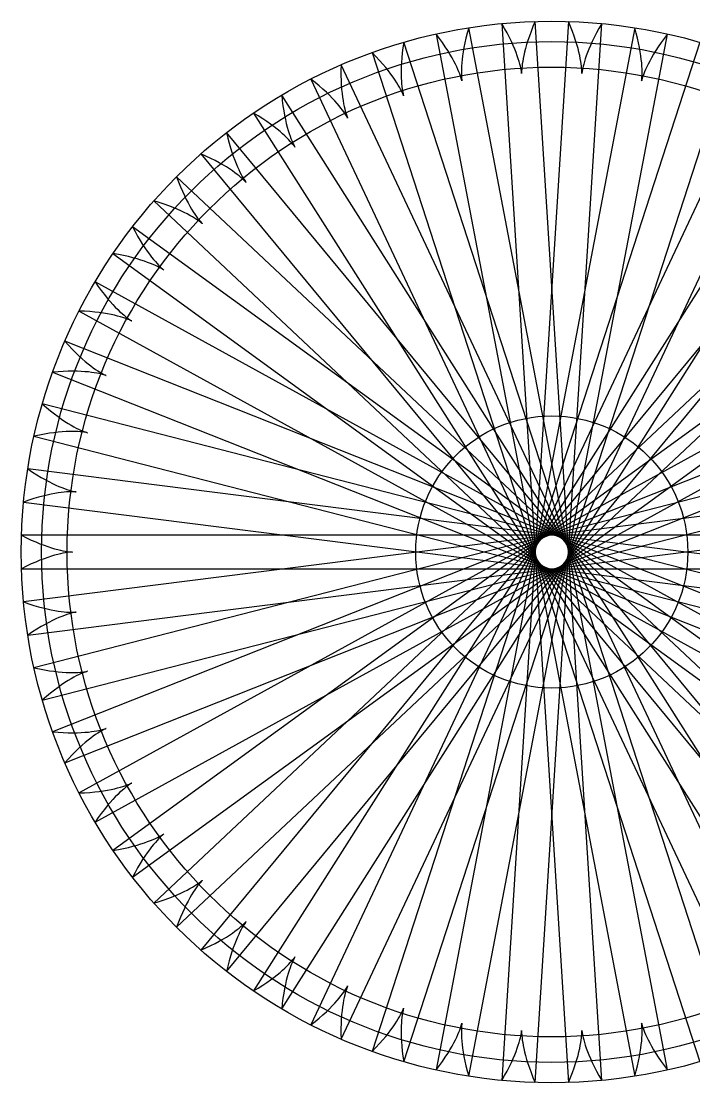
# Model space of a CAD drawing. Header units: metres. Extents: x -39 to 39, y -39 to 39.
# Drawn here: x -39 to 10.4, y -39 to 39 of the extents above; entities that cross this region are included whole.
import ezdxf

# ---------------------------------------------------------------- set-up
doc = ezdxf.new("R2010")
doc.units = ezdxf.units.M

msp = doc.modelspace()

# ---------------------------------------------------------------- linework, layer by layer
for p, q in [((6.101, 38.52), (-8.507, -38.061)), ((-6.101, 38.52), (-6.211, 38.129)), ((8.507, -38.061), (-6.101, 38.52)), ((1.225, 38.981), (-3.67, -38.827)), ((-3.466, 38.475), (-3.67, 38.827)), ((-3.67, 38.827), (1.225, -38.981)), ((-3.282, 38.138), (-3.466, 38.475)), ((-1.523, 38.249), (-1.647, 37.909)), ((-1.383, 38.607), (-1.523, 38.249)), ((-1.225, 38.981), (-1.383, 38.607)), ((3.67, -38.827), (-1.225, 38.981)), ((-1.225, -38.981), (3.67, 38.827)), ((1.383, 38.607), (1.225, 38.981)), ((1.523, 38.249), (1.383, 38.607)), ((1.647, 37.909), (1.523, 38.249)), ((3.466, 38.475), (3.282, 38.138)), ((3.67, 38.827), (3.466, 38.475)), ((6.211, 38.129), (6.101, 38.52)), ((10.881, 37.451), (-13.21, -36.694)), ((-10.881, 37.451), (-10.941, 37.05)), ((13.21, -36.694), (-10.881, 37.451)), ((-8.261, 37.738), (-8.507, 38.061)), ((-8.507, 38.061), (6.101, -38.52)), ((-8.037, 37.426), (-8.261, 37.738)), ((-6.305, 37.756), (-6.386, 37.403)), ((-6.211, 38.129), (-6.305, 37.756)), ((-6.101, -38.52), (8.507, 38.061)), ((-3.117, 37.816), (-3.282, 38.138)), ((-2.969, 37.51), (-3.117, 37.816)), ((-2.838, 37.22), (-2.969, 37.51)), ((-1.756, 37.586), (-1.85, 37.282)), ((-1.647, 37.909), (-1.756, 37.586)), ((1.756, 37.586), (1.647, 37.909)), ((1.85, 37.282), (1.756, 37.586)), ((2.969, 37.51), (2.838, 37.22)), ((3.117, 37.816), (2.969, 37.51)), ((3.282, 38.138), (3.117, 37.816)), ((6.305, 37.756), (6.211, 38.129)), ((6.386, 37.403), (6.305, 37.756)), ((8.261, 37.738), (8.037, 37.426)), ((8.507, 38.061), (8.261, 37.738)), ((-12.926, 36.405), (-13.21, 36.694)), ((-13.21, 36.694), (10.881, -37.451)), ((-10.988, 36.668), (-11.023, 36.308)), ((-10.941, 37.05), (-10.988, 36.668)), ((-10.881, -37.451), (13.21, 36.694)), ((-7.832, 37.127), (-8.037, 37.426)), ((-7.647, 36.842), (-7.832, 37.127)), ((-7.48, 36.571), (-7.647, 36.842)), ((-6.508, 36.756), (-6.552, 36.463)), ((-6.453, 37.07), (-6.508, 36.756)), ((-6.386, 37.403), (-6.453, 37.07)), ((-2.722, 36.947), (-2.838, 37.22)), ((-2.622, 36.692), (-2.722, 36.947)), ((-2.535, 36.454), (-2.622, 36.692)), ((-1.998, 36.731), (-2.054, 36.485)), ((-1.93, 36.997), (-1.998, 36.731)), ((-1.85, 37.282), (-1.93, 36.997)), ((1.93, 36.997), (1.85, 37.282)), ((1.998, 36.731), (1.93, 36.997)), ((2.054, 36.485), (1.998, 36.731)), ((2.622, 36.692), (2.535, 36.454)), ((2.722, 36.947), (2.622, 36.692)), ((2.838, 37.22), (2.722, 36.947)), ((6.453, 37.07), (6.386, 37.403)), ((6.508, 36.756), (6.453, 37.07)), ((6.552, 36.463), (6.508, 36.756)), ((7.647, 36.842), (7.48, 36.571)), ((7.832, 37.127), (7.647, 36.842)), ((8.037, 37.426), (7.832, 37.127)), ((-12.664, 36.124), (-12.926, 36.405)), ((-12.423, 35.853), (-12.664, 36.124)), ((-11.048, 35.969), (-11.063, 35.651)), ((-11.023, 36.308), (-11.048, 35.969)), ((-7.332, 36.314), (-7.48, 36.571)), ((-7.2, 36.074), (-7.332, 36.314)), ((-7.084, 35.849), (-7.2, 36.074)), ((-6.61, 35.94), (-6.627, 35.71)), ((-6.585, 36.191), (-6.61, 35.94)), ((-6.552, 36.463), (-6.585, 36.191)), ((-2.462, 36.236), (-2.535, 36.454)), ((-2.4, 36.037), (-2.462, 36.236)), ((-2.349, 35.857), (-2.4, 36.037)), ((-2.136, 36.053), (-2.163, 35.869)), ((-2.099, 36.259), (-2.136, 36.053)), ((-2.054, 36.485), (-2.099, 36.259)), ((2.099, 36.259), (2.054, 36.485)), ((2.136, 36.053), (2.099, 36.259)), ((2.163, 35.869), (2.136, 36.053)), ((2.4, 36.037), (2.349, 35.857)), ((2.462, 36.236), (2.4, 36.037)), ((2.535, 36.454), (2.462, 36.236)), ((6.585, 36.191), (6.552, 36.463)), ((6.61, 35.94), (6.585, 36.191)), ((6.627, 35.71), (6.61, 35.94)), ((7.2, 36.074), (7.084, 35.849)), ((7.332, 36.314), (7.2, 36.074)), ((7.48, 36.571), (7.332, 36.314)), ((15.489, 35.792), (-17.705, -34.749)), ((-15.489, 35.792), (-15.498, 35.386)), ((-15.498, 35.386), (-15.497, 35.002)), ((17.705, -34.749), (-15.489, 35.792)), ((-12.204, 35.593), (-12.423, 35.853)), ((-12.005, 35.345), (-12.204, 35.593)), ((-11.825, 35.109), (-12.005, 35.345)), ((-11.664, 34.887), (-11.825, 35.109)), ((-11.063, 35.651), (-11.07, 35.354)), ((-11.07, 35.354), (-11.069, 35.08)), ((-6.984, 35.642), (-7.084, 35.849)), ((-6.898, 35.452), (-6.984, 35.642)), ((-6.825, 35.28), (-6.898, 35.452)), ((-6.764, 35.127), (-6.825, 35.28)), ((-6.715, 34.993), (-6.764, 35.127)), ((-6.637, 35.501), (-6.642, 35.315)), ((-6.642, 35.315), (-6.642, 35.15)), ((-6.642, 35.15), (-6.638, 35.008)), ((-6.627, 35.71), (-6.637, 35.501)), ((-2.308, 35.698), (-2.349, 35.857)), ((-2.277, 35.559), (-2.308, 35.698)), ((-2.253, 35.44), (-2.277, 35.559)), ((-2.235, 35.343), (-2.253, 35.44)), ((-2.224, 35.267), (-2.235, 35.343)), ((-2.217, 35.213), (-2.224, 35.267)), ((-2.214, 35.18), (-2.217, 35.213)), ((-2.212, 35.345), (-2.214, 35.268)), ((-2.214, 35.268), (-2.214, 35.213)), ((-2.214, 35.213), (-2.213, 35.18)), ((-2.213, 35.169), (-2.214, 35.18)), ((-2.213, 35.18), (-2.213, 35.169)), ((-2.207, 35.443), (-2.212, 35.345)), ((-2.198, 35.564), (-2.207, 35.443)), ((-2.184, 35.706), (-2.198, 35.564)), ((-2.163, 35.869), (-2.184, 35.706)), ((2.184, 35.706), (2.163, 35.869)), ((2.198, 35.564), (2.184, 35.706)), ((2.207, 35.443), (2.198, 35.564)), ((2.212, 35.345), (2.207, 35.443)), ((2.214, 35.268), (2.212, 35.345)), ((2.213, 35.18), (2.214, 35.213)), ((2.213, 35.169), (2.213, 35.18)), ((2.214, 35.18), (2.213, 35.169)), ((2.214, 35.213), (2.214, 35.268)), ((2.217, 35.213), (2.214, 35.18)), ((2.224, 35.267), (2.217, 35.213)), ((2.235, 35.343), (2.224, 35.267)), ((2.253, 35.44), (2.235, 35.343)), ((2.277, 35.559), (2.253, 35.44)), ((2.308, 35.698), (2.277, 35.559)), ((2.349, 35.857), (2.308, 35.698)), ((6.637, 35.501), (6.627, 35.71)), ((6.642, 35.315), (6.637, 35.501)), ((6.638, 35.008), (6.642, 35.15)), ((6.642, 35.15), (6.642, 35.315)), ((6.764, 35.127), (6.715, 34.993)), ((6.825, 35.28), (6.764, 35.127)), ((6.898, 35.452), (6.825, 35.28)), ((6.984, 35.642), (6.898, 35.452)), ((7.084, 35.849), (6.984, 35.642)), ((-17.387, 34.497), (-17.705, 34.749)), ((-17.705, 34.749), (15.489, -35.792)), ((-17.092, 34.252), (-17.387, 34.497)), ((-15.497, 35.002), (-15.487, 34.64)), ((-15.489, -35.792), (17.705, 34.749)), ((-15.487, 34.64), (-15.469, 34.3)), ((-11.521, 34.679), (-11.664, 34.887)), ((-11.396, 34.485), (-11.521, 34.679)), ((-11.287, 34.308), (-11.396, 34.485)), ((-11.069, 35.08), (-11.063, 34.828)), ((-11.063, 34.828), (-11.051, 34.598)), ((-11.051, 34.598), (-11.035, 34.39)), ((-11.035, 34.39), (-11.016, 34.204)), ((-6.677, 34.879), (-6.715, 34.993)), ((-6.647, 34.784), (-6.677, 34.879)), ((-6.626, 34.71), (-6.647, 34.784)), ((-6.638, 35.008), (-6.632, 34.887)), ((-6.632, 34.887), (-6.624, 34.789)), ((-6.613, 34.657), (-6.626, 34.71)), ((-6.624, 34.789), (-6.617, 34.712)), ((-6.617, 34.712), (-6.61, 34.658)), ((-6.605, 34.625), (-6.613, 34.657)), ((-6.61, 34.658), (-6.605, 34.625)), ((-6.603, 34.614), (-6.605, 34.625)), ((-6.605, 34.625), (-6.603, 34.614)), ((6.603, 34.614), (6.605, 34.625)), ((6.605, 34.625), (6.603, 34.614)), ((6.605, 34.625), (6.61, 34.658)), ((6.613, 34.657), (6.605, 34.625)), ((6.61, 34.658), (6.617, 34.712)), ((6.626, 34.71), (6.613, 34.657)), ((6.617, 34.712), (6.624, 34.789)), ((6.624, 34.789), (6.632, 34.887)), ((6.647, 34.784), (6.626, 34.71)), ((6.632, 34.887), (6.638, 35.008)), ((6.677, 34.879), (6.647, 34.784)), ((6.715, 34.993), (6.677, 34.879)), ((19.853, 33.569), (-21.921, -32.256)), ((21.921, -32.256), (-19.853, 33.569)), ((-19.853, 33.569), (-19.811, 33.165)), ((-16.819, 34.013), (-17.092, 34.252)), ((-16.569, 33.783), (-16.819, 34.013)), ((-16.34, 33.561), (-16.569, 33.783)), ((-16.132, 33.35), (-16.34, 33.561)), ((-15.469, 34.3), (-15.444, 33.983)), ((-15.444, 33.983), (-15.414, 33.688)), ((-15.414, 33.688), (-15.379, 33.416)), ((-11.193, 34.146), (-11.287, 34.308)), ((-11.114, 34.002), (-11.193, 34.146)), ((-11.048, 33.875), (-11.114, 34.002)), ((-10.995, 33.767), (-11.048, 33.875)), ((-11.016, 34.204), (-10.995, 34.041)), ((-10.995, 34.041), (-10.973, 33.9)), ((-10.955, 33.677), (-10.995, 33.767)), ((-10.973, 33.9), (-10.952, 33.781)), ((-10.924, 33.606), (-10.955, 33.677)), ((-10.952, 33.781), (-10.932, 33.684)), ((-10.932, 33.684), (-10.915, 33.609)), ((-10.904, 33.555), (-10.924, 33.606)), ((-10.915, 33.609), (-10.901, 33.556)), ((-10.893, 33.524), (-10.904, 33.555)), ((-10.901, 33.556), (-10.893, 33.524)), ((-19.811, 33.165), (-19.762, 32.784)), ((-19.762, 32.784), (-19.706, 32.426)), ((-15.945, 33.15), (-16.132, 33.35)), ((-15.777, 32.961), (-15.945, 33.15)), ((-15.628, 32.785), (-15.777, 32.961)), ((-15.497, 32.623), (-15.628, 32.785)), ((-15.379, 33.416), (-15.34, 33.167)), ((-15.34, 33.167), (-15.3, 32.94)), ((-15.3, 32.94), (-15.258, 32.735)), ((-10.889, 33.514), (-10.893, 33.524)), ((-10.893, 33.524), (-10.889, 33.514)), ((-21.573, 32.046), (-21.921, 32.256)), ((-21.921, 32.256), (19.853, -33.569)), ((-21.25, 31.84), (-21.573, 32.046)), ((-19.853, -33.569), (21.921, 32.256)), ((-19.706, 32.426), (-19.646, 32.091)), ((-19.646, 32.091), (-19.581, 31.779)), ((-15.384, 32.474), (-15.497, 32.623)), ((-15.288, 32.341), (-15.384, 32.474)), ((-15.207, 32.223), (-15.288, 32.341)), ((-15.258, 32.735), (-15.216, 32.554)), ((-15.216, 32.554), (-15.175, 32.394)), ((-15.141, 32.122), (-15.207, 32.223)), ((-15.175, 32.394), (-15.135, 32.257)), ((-15.089, 32.038), (-15.141, 32.122)), ((-15.135, 32.257), (-15.1, 32.142)), ((-15.1, 32.142), (-15.068, 32.048)), ((-15.05, 31.972), (-15.089, 32.038)), ((-15.068, 32.048), (-15.041, 31.976)), ((-20.949, 31.637), (-21.25, 31.84)), ((-20.672, 31.44), (-20.949, 31.637)), ((-20.417, 31.249), (-20.672, 31.44)), ((-20.185, 31.065), (-20.417, 31.249)), ((-19.581, 31.779), (-19.514, 31.491)), ((-19.514, 31.491), (-19.446, 31.225)), ((-19.446, 31.225), (-19.376, 30.982)), ((-15.024, 31.924), (-15.05, 31.972)), ((-15.041, 31.976), (-15.021, 31.925)), ((-15.009, 31.895), (-15.024, 31.924)), ((-15.021, 31.925), (-15.008, 31.895)), ((-15.004, 31.885), (-15.009, 31.895)), ((-15.008, 31.895), (-15.004, 31.885)), ((23.904, 30.816), (-25.791, -29.255)), ((25.791, -29.255), (-23.904, 30.816)), ((-23.904, 30.816), (-23.811, 30.42)), ((-23.811, 30.42), (-23.715, 30.049)), ((-19.974, 30.89), (-20.185, 31.065)), ((-19.784, 30.724), (-19.974, 30.89)), ((-19.614, 30.568), (-19.784, 30.724)), ((-19.464, 30.423), (-19.614, 30.568)), ((-19.333, 30.29), (-19.464, 30.423)), ((-19.376, 30.982), (-19.307, 30.762)), ((-19.307, 30.762), (-19.24, 30.565)), ((-19.24, 30.565), (-19.176, 30.39)), ((-23.715, 30.049), (-23.615, 29.7)), ((-23.615, 29.7), (-23.513, 29.376)), ((-19.22, 30.17), (-19.333, 30.29)), ((-19.125, 30.063), (-19.22, 30.17)), ((-19.176, 30.39), (-19.115, 30.237)), ((-19.047, 29.971), (-19.125, 30.063)), ((-19.115, 30.237), (-19.059, 30.106)), ((-19.059, 30.106), (-19.009, 29.996)), ((-18.985, 29.894), (-19.047, 29.971)), ((-19.009, 29.996), (-18.966, 29.907)), ((-18.939, 29.833), (-18.985, 29.894)), ((-18.966, 29.907), (-18.93, 29.839)), ((-18.906, 29.789), (-18.939, 29.833)), ((-18.93, 29.839), (-18.904, 29.791)), ((-18.888, 29.762), (-18.906, 29.789)), ((-18.904, 29.791), (-18.887, 29.762)), ((-18.882, 29.753), (-18.888, 29.762)), ((-18.887, 29.762), (-18.882, 29.753)), ((-25.42, 29.09), (-25.791, 29.255)), ((-25.791, 29.255), (23.904, -30.816)), ((-25.073, 28.925), (-25.42, 29.09)), ((-24.749, 28.762), (-25.073, 28.925)), ((-23.904, -30.816), (25.791, 29.255)), ((-23.513, 29.376), (-23.41, 29.075)), ((-23.41, 29.075), (-23.307, 28.797)), ((-24.45, 28.601), (-24.749, 28.762)), ((-24.173, 28.443), (-24.45, 28.601)), ((-23.919, 28.29), (-24.173, 28.443)), ((-23.688, 28.143), (-23.919, 28.29)), ((-23.478, 28.002), (-23.688, 28.143)), ((-23.307, 28.797), (-23.206, 28.542)), ((-23.206, 28.542), (-23.107, 28.31)), ((-23.107, 28.31), (-23.011, 28.1)), ((-23.011, 28.1), (-22.919, 27.913)), ((27.577, 27.577), (-29.254, -25.791)), ((29.254, -25.791), (-27.577, 27.577)), ((-27.577, 27.577), (-27.436, 27.196)), ((-23.29, 27.869), (-23.478, 28.002)), ((-23.123, 27.744), (-23.29, 27.869)), ((-22.977, 27.628), (-23.123, 27.744)), ((-22.85, 27.523), (-22.977, 27.628)), ((-22.919, 27.913), (-22.833, 27.747)), ((-22.743, 27.429), (-22.85, 27.523)), ((-22.833, 27.747), (-22.754, 27.603)), ((-22.754, 27.603), (-22.682, 27.48)), ((-22.654, 27.348), (-22.743, 27.429)), ((-22.682, 27.48), (-22.619, 27.377)), ((-22.583, 27.279), (-22.654, 27.348)), ((-22.619, 27.377), (-22.565, 27.294)), ((-27.436, 27.196), (-27.294, 26.839)), ((-27.294, 26.839), (-27.151, 26.507)), ((-22.529, 27.225), (-22.583, 27.279)), ((-22.565, 27.294), (-22.521, 27.231)), ((-22.491, 27.185), (-22.529, 27.225)), ((-22.521, 27.231), (-22.489, 27.186)), ((-22.469, 27.16), (-22.491, 27.185)), ((-22.489, 27.186), (-22.469, 27.16)), ((-22.462, 27.152), (-22.469, 27.16)), ((-22.469, 27.16), (-22.462, 27.152)), ((-28.865, 25.674), (-29.254, 25.791)), ((-29.254, 25.791), (27.577, -27.577)), ((-27.577, -27.577), (29.254, 25.791)), ((-27.151, 26.507), (-27.009, 26.197)), ((-27.009, 26.197), (-26.87, 25.911)), ((-26.87, 25.911), (-26.733, 25.648)), ((-28.5, 25.555), (-28.865, 25.674)), ((-28.159, 25.433), (-28.5, 25.555)), ((-27.841, 25.311), (-28.159, 25.433)), ((-27.547, 25.19), (-27.841, 25.311)), ((-27.276, 25.07), (-27.547, 25.19)), ((-27.028, 24.952), (-27.276, 25.07)), ((-26.733, 25.648), (-26.6, 25.408)), ((-26.6, 25.408), (-26.473, 25.19)), ((-26.473, 25.19), (-26.351, 24.994)), ((-26.351, 24.994), (-26.237, 24.82)), ((-26.803, 24.839), (-27.028, 24.952)), ((-26.6, 24.73), (-26.803, 24.839)), ((-26.418, 24.627), (-26.6, 24.73)), ((-26.258, 24.531), (-26.418, 24.627)), ((-26.12, 24.442), (-26.258, 24.531)), ((-26.237, 24.82), (-26.131, 24.666)), ((-26.131, 24.666), (-26.034, 24.533)), ((-26.001, 24.363), (-26.12, 24.442)), ((-26.034, 24.533), (-25.947, 24.42)), ((-25.903, 24.293), (-26.001, 24.363)), ((-25.947, 24.42), (-25.871, 24.326)), ((-25.823, 24.234), (-25.903, 24.293)), ((-25.871, 24.326), (-25.807, 24.251)), ((-25.763, 24.186), (-25.823, 24.234)), ((-25.807, 24.251), (-25.756, 24.194)), ((-25.721, 24.151), (-25.763, 24.186)), ((-25.756, 24.194), (-25.719, 24.153)), ((30.816, 23.903), (-32.256, -21.922)), ((32.256, -21.922), (-30.816, 23.903)), ((-30.816, 23.903), (-30.628, 23.543)), ((-30.628, 23.543), (-30.442, 23.207)), ((-25.696, 24.13), (-25.721, 24.151)), ((-25.719, 24.153), (-25.696, 24.13)), ((-25.688, 24.122), (-25.696, 24.13)), ((-25.696, 24.13), (-25.688, 24.122)), ((-30.442, 23.207), (-30.259, 22.895)), ((-30.259, 22.895), (-30.08, 22.605)), ((-31.855, 21.854), (-32.256, 21.922)), ((-32.256, 21.922), (30.816, -23.903)), ((-31.478, 21.781), (-31.855, 21.854)), ((-30.816, -23.903), (32.256, 21.922)), ((-30.08, 22.605), (-29.905, 22.339)), ((-29.905, 22.339), (-29.737, 22.096)), ((-29.737, 22.096), (-29.575, 21.874)), ((-29.575, 21.874), (-29.421, 21.674)), ((-31.125, 21.703), (-31.478, 21.781)), ((-30.794, 21.622), (-31.125, 21.703)), ((-30.487, 21.538), (-30.794, 21.622)), ((-30.203, 21.453), (-30.487, 21.538)), ((-29.943, 21.368), (-30.203, 21.453)), ((-29.705, 21.283), (-29.943, 21.368)), ((-29.489, 21.201), (-29.705, 21.283)), ((-29.297, 21.121), (-29.489, 21.201)), ((-29.421, 21.674), (-29.276, 21.495)), ((-29.126, 21.046), (-29.297, 21.121)), ((-29.276, 21.495), (-29.141, 21.336)), ((-29.141, 21.336), (-29.016, 21.197)), ((-29.016, 21.197), (-28.904, 21.077)), ((-28.904, 21.077), (-28.803, 20.975)), ((-28.977, 20.976), (-29.126, 21.046)), ((-28.85, 20.912), (-28.977, 20.976)), ((-28.743, 20.855), (-28.85, 20.912)), ((-28.803, 20.975), (-28.716, 20.892)), ((-28.657, 20.806), (-28.743, 20.855)), ((-28.716, 20.892), (-28.643, 20.825)), ((-28.591, 20.767), (-28.657, 20.806)), ((-28.643, 20.825), (-28.585, 20.775)), ((-28.545, 20.737), (-28.591, 20.767)), ((-28.585, 20.775), (-28.543, 20.74)), ((-28.518, 20.719), (-28.545, 20.737)), ((-28.543, 20.74), (-28.517, 20.719)), ((-28.509, 20.713), (-28.518, 20.719)), ((-28.517, 20.719), (-28.509, 20.713)), ((33.569, 19.852), (-34.749, -17.706)), ((34.749, -17.706), (-33.569, 19.852)), ((-33.569, 19.852), (-33.338, 19.519)), ((-33.338, 19.519), (-33.111, 19.209)), ((-33.111, 19.209), (-32.89, 18.922)), ((-32.89, 18.922), (-32.676, 18.657)), ((-32.676, 18.657), (-32.469, 18.415)), ((-32.469, 18.415), (-32.271, 18.194)), ((-32.271, 18.194), (-32.083, 17.995)), ((-32.083, 17.995), (-31.905, 17.815)), ((-34.343, 17.689), (-34.749, 17.706)), ((-34.749, 17.706), (33.569, -19.852)), ((-33.96, 17.664), (-34.343, 17.689)), ((-33.599, 17.631), (-33.96, 17.664)), ((-33.261, 17.592), (-33.599, 17.631)), ((-33.569, -19.852), (34.749, 17.706)), ((-32.946, 17.547), (-33.261, 17.592)), ((-32.654, 17.499), (-32.946, 17.547)), ((-32.385, 17.447), (-32.654, 17.499)), ((-32.138, 17.393), (-32.385, 17.447)), ((-31.914, 17.338), (-32.138, 17.393)), ((-31.713, 17.283), (-31.914, 17.338)), ((-31.905, 17.815), (-31.739, 17.656)), ((-31.739, 17.656), (-31.585, 17.515)), ((-31.534, 17.23), (-31.713, 17.283)), ((-31.585, 17.515), (-31.444, 17.393)), ((-31.377, 17.179), (-31.534, 17.23)), ((-31.444, 17.393), (-31.317, 17.288)), ((-31.243, 17.131), (-31.377, 17.179)), ((-31.317, 17.288), (-31.205, 17.2)), ((-31.205, 17.2), (-31.108, 17.128)), ((-31.13, 17.088), (-31.243, 17.131)), ((-31.039, 17.05), (-31.13, 17.088)), ((-31.108, 17.128), (-31.028, 17.071)), ((-30.969, 17.019), (-31.039, 17.05)), ((-31.028, 17.071), (-30.964, 17.028)), ((-30.919, 16.996), (-30.969, 17.019)), ((-30.964, 17.028), (-30.917, 16.999)), ((-30.889, 16.981), (-30.919, 16.996)), ((-30.917, 16.999), (-30.889, 16.982)), ((-30.889, 16.982), (-30.88, 16.976)), ((-30.88, 16.976), (-30.889, 16.981)), ((35.793, 15.488), (-36.694, -13.211)), ((36.694, -13.211), (-35.793, 15.488)), ((-35.793, 15.488), (-35.521, 15.186)), ((-35.521, 15.186), (-35.257, 14.907)), ((-35.257, 14.907), (-35.002, 14.65)), ((-35.002, 14.65), (-34.756, 14.415)), ((-34.756, 14.415), (-34.521, 14.2)), ((-34.521, 14.2), (-34.297, 14.006)), ((-35.906, 13.268), (-36.29, 13.245)), ((-35.544, 13.281), (-35.906, 13.268)), ((-35.204, 13.285), (-35.544, 13.281)), ((-34.886, 13.28), (-35.204, 13.285)), ((-34.59, 13.268), (-34.886, 13.28)), ((-34.316, 13.25), (-34.59, 13.268)), ((-34.297, 14.006), (-34.086, 13.832)), ((-34.086, 13.832), (-33.887, 13.676)), ((-33.887, 13.676), (-33.702, 13.539)), ((-33.702, 13.539), (-33.531, 13.418)), ((-33.531, 13.418), (-33.376, 13.315)), ((-33.376, 13.315), (-33.237, 13.227)), ((-36.29, 13.245), (-36.694, 13.211)), ((-36.694, 13.211), (35.793, -15.488)), ((-35.793, -15.488), (36.694, 13.211)), ((-34.064, 13.228), (-34.316, 13.25)), ((-33.835, 13.201), (-34.064, 13.228)), ((-33.629, 13.172), (-33.835, 13.201)), ((-33.445, 13.142), (-33.629, 13.172)), ((-33.283, 13.111), (-33.445, 13.142)), ((-33.144, 13.08), (-33.283, 13.111)), ((-33.237, 13.227), (-33.115, 13.153)), ((-33.026, 13.052), (-33.144, 13.08)), ((-33.115, 13.153), (-33.01, 13.094)), ((-32.931, 13.026), (-33.026, 13.052)), ((-33.01, 13.094), (-32.922, 13.047)), ((-32.857, 13.004), (-32.931, 13.026)), ((-32.922, 13.047), (-32.854, 13.013)), ((-32.805, 12.987), (-32.857, 13.004)), ((-32.854, 13.013), (-32.804, 12.99)), ((-32.774, 12.976), (-32.805, 12.987)), ((-32.804, 12.99), (-32.774, 12.976)), ((-32.764, 12.972), (-32.774, 12.976)), ((-32.774, 12.976), (-32.764, 12.972)), ((37.452, 10.88), (-38.061, -8.508)), ((38.061, -8.508), (-37.452, 10.88)), ((-37.452, 10.88), (-37.144, 10.615)), ((-37.144, 10.615), (-36.848, 10.371)), ((-36.848, 10.371), (-36.562, 10.148)), ((-36.562, 10.148), (-36.289, 9.945)), ((-36.289, 9.945), (-36.029, 9.762)), ((-36.029, 9.762), (-35.782, 9.597)), ((-35.782, 9.597), (-35.55, 9.451)), ((-35.55, 9.451), (-35.334, 9.321)), ((-37.664, 8.593), (-38.061, 8.508)), ((-37.286, 8.664), (-37.664, 8.593)), ((-36.928, 8.722), (-37.286, 8.664)), ((-36.591, 8.768), (-36.928, 8.722)), ((-36.275, 8.803), (-36.591, 8.768)), ((-35.98, 8.828), (-36.275, 8.803)), ((-35.706, 8.845), (-35.98, 8.828)), ((-35.454, 8.854), (-35.706, 8.845)), ((-35.223, 8.856), (-35.454, 8.854)), ((-35.334, 9.321), (-35.133, 9.208)), ((-35.015, 8.853), (-35.223, 8.856)), ((-35.133, 9.208), (-34.949, 9.11)), ((-34.828, 8.846), (-35.015, 8.853)), ((-34.949, 9.11), (-34.782, 9.027)), ((-34.664, 8.836), (-34.828, 8.846)), ((-34.782, 9.027), (-34.633, 8.957)), ((-34.522, 8.823), (-34.664, 8.836)), ((-34.633, 8.957), (-34.502, 8.899)), ((-34.402, 8.809), (-34.522, 8.823)), ((-34.502, 8.899), (-34.39, 8.854)), ((-34.304, 8.796), (-34.402, 8.809)), ((-34.39, 8.854), (-34.298, 8.818)), ((-34.228, 8.783), (-34.304, 8.796)), ((-34.298, 8.818), (-34.226, 8.793)), ((-34.174, 8.773), (-34.228, 8.783)), ((-34.226, 8.793), (-34.174, 8.776)), ((-34.174, 8.776), (-34.142, 8.766)), ((-34.142, 8.766), (-34.174, 8.773)), ((-34.131, 8.763), (-34.142, 8.766)), ((-34.142, 8.766), (-34.131, 8.763)), ((-38.061, 8.508), (37.452, -10.88)), ((-37.452, -10.88), (38.061, 8.508)), ((38.52, 6.101), (-38.827, -3.671)), ((38.827, -3.671), (-38.52, 6.101)), ((-38.52, 6.101), (-38.182, 5.876)), ((-38.182, 5.876), (-37.857, 5.671)), ((-37.857, 5.671), (-37.546, 5.485)), ((-37.546, 5.485), (-37.249, 5.318)), ((-37.249, 5.318), (-36.968, 5.169)), ((-36.968, 5.169), (-36.703, 5.037)), ((-36.703, 5.037), (-36.454, 4.921)), ((-36.454, 4.921), (-36.223, 4.819)), ((-36.223, 4.819), (-36.01, 4.732)), ((-36.01, 4.732), (-35.815, 4.658)), ((-38.078, 3.922), (-38.444, 3.804)), ((-37.73, 4.024), (-38.078, 3.922)), ((-37.402, 4.112), (-37.73, 4.024)), ((-37.092, 4.187), (-37.402, 4.112)), ((-36.803, 4.249), (-37.092, 4.187)), ((-36.533, 4.3), (-36.803, 4.249)), ((-36.284, 4.341), (-36.533, 4.3)), ((-36.055, 4.372), (-36.284, 4.341)), ((-35.848, 4.395), (-36.055, 4.372)), ((-35.662, 4.411), (-35.848, 4.395)), ((-35.815, 4.658), (-35.639, 4.596)), ((-35.498, 4.421), (-35.662, 4.411)), ((-35.639, 4.596), (-35.482, 4.545)), ((-35.355, 4.427), (-35.498, 4.421)), ((-35.482, 4.545), (-35.345, 4.505)), ((-35.235, 4.428), (-35.355, 4.427)), ((-35.345, 4.505), (-35.229, 4.473)), ((-35.136, 4.427), (-35.235, 4.428)), ((-35.229, 4.473), (-35.133, 4.45)), ((-35.059, 4.424), (-35.136, 4.427)), ((-35.133, 4.45), (-35.058, 4.434)), ((-35.004, 4.421), (-35.059, 4.424)), ((-35.058, 4.434), (-35.004, 4.424)), ((-35.004, 4.424), (-34.971, 4.418)), ((-34.972, 4.418), (-35.004, 4.421)), ((-34.961, 4.417), (-34.972, 4.418)), ((-34.971, 4.418), (-34.961, 4.417)), ((-38.444, 3.804), (-38.827, 3.671)), ((-38.827, 3.671), (38.52, -6.101)), ((-38.52, -6.101), (38.827, 3.671)), ((38.981, 1.225), (-38.981, 1.225)), ((-38.981, 1.225), (-38.617, 1.044)), ((-38.617, 1.044), (-38.269, 0.881)), ((-38.269, 0.881), (-37.937, 0.736)), ((-37.937, 0.736), (-37.622, 0.608)), ((-37.622, 0.608), (-37.325, 0.495)), ((-37.325, 0.495), (-37.045, 0.397)), ((-37.045, 0.397), (-36.784, 0.313)), ((-36.784, 0.313), (-36.542, 0.241)), ((-36.542, 0.241), (-36.319, 0.181)), ((-36.319, 0.181), (-36.116, 0.132)), ((-36.116, 0.132), (-35.934, 0.093)), ((-35.934, 0.093), (-35.772, 0.062)), ((-35.772, 0.062), (-35.631, 0.039)), ((-35.631, 0.039), (-35.512, 0.023)), ((-35.512, 0.023), (-35.414, 0.012)), ((-35.414, 0.012), (-35.337, 0.005)), ((-35.337, 0.005), (-35.282, 0.001)), ((-35.282, 0.001), (-35.249, 0)), ((-35.249, 0), (-35.238, 0)), ((-35.238, 0), (-35.249, 0)), ((-37.937, -0.736), (-38.269, -0.881)), ((-37.622, -0.608), (-37.937, -0.736)), ((-37.325, -0.495), (-37.622, -0.608)), ((-37.045, -0.397), (-37.325, -0.495)), ((-36.784, -0.313), (-37.045, -0.397)), ((-36.542, -0.241), (-36.784, -0.313)), ((-36.319, -0.181), (-36.542, -0.241)), ((-36.116, -0.132), (-36.319, -0.181)), ((-35.934, -0.093), (-36.116, -0.132)), ((-35.772, -0.062), (-35.934, -0.093)), ((-35.631, -0.039), (-35.772, -0.062)), ((-35.512, -0.023), (-35.631, -0.039)), ((-35.414, -0.012), (-35.512, -0.023)), ((-35.337, -0.005), (-35.414, -0.012)), ((-35.282, -0.001), (-35.337, -0.005)), ((-35.249, 0), (-35.282, -0.001)), ((-38.617, -1.044), (-38.981, -1.225)), ((-38.981, -1.225), (38.981, -1.225)), ((-38.269, -0.881), (-38.617, -1.044)), ((-38.827, -3.671), (-38.444, -3.804)), ((-38.444, -3.804), (-38.078, -3.922)), ((-38.078, -3.922), (-37.73, -4.024)), ((-37.73, -4.024), (-37.402, -4.112)), ((-37.402, -4.112), (-37.092, -4.187)), ((-37.092, -4.187), (-36.803, -4.249)), ((-36.803, -4.249), (-36.533, -4.3)), ((-36.533, -4.3), (-36.284, -4.341)), ((-36.284, -4.341), (-36.055, -4.372)), ((-36.055, -4.372), (-35.848, -4.395)), ((-35.815, -4.658), (-36.01, -4.732)), ((-35.848, -4.395), (-35.662, -4.411)), ((-35.639, -4.596), (-35.815, -4.658)), ((-35.662, -4.411), (-35.498, -4.421)), ((-35.482, -4.545), (-35.639, -4.596)), ((-35.498, -4.421), (-35.355, -4.427)), ((-35.345, -4.505), (-35.482, -4.545)), ((-35.355, -4.427), (-35.235, -4.428)), ((-35.229, -4.473), (-35.345, -4.505)), ((-35.235, -4.428), (-35.136, -4.427)), ((-35.133, -4.45), (-35.229, -4.473)), ((-35.136, -4.427), (-35.059, -4.424)), ((-35.058, -4.434), (-35.133, -4.45)), ((-35.059, -4.424), (-35.004, -4.421)), ((-35.004, -4.424), (-35.058, -4.434)), ((-35.004, -4.421), (-34.972, -4.418)), ((-34.971, -4.418), (-35.004, -4.424)), ((-34.972, -4.418), (-34.961, -4.417)), ((-34.961, -4.417), (-34.971, -4.418)), ((-37.249, -5.318), (-37.546, -5.485)), ((-36.968, -5.169), (-37.249, -5.318)), ((-36.703, -5.037), (-36.968, -5.169)), ((-36.454, -4.921), (-36.703, -5.037)), ((-36.223, -4.819), (-36.454, -4.921)), ((-36.01, -4.732), (-36.223, -4.819)), ((-38.182, -5.876), (-38.52, -6.101)), ((-37.857, -5.671), (-38.182, -5.876)), ((-37.546, -5.485), (-37.857, -5.671)), ((-38.061, -8.508), (-37.664, -8.593)), ((-37.664, -8.593), (-37.286, -8.664)), ((-37.286, -8.664), (-36.928, -8.722)), ((-36.928, -8.722), (-36.591, -8.768)), ((-36.591, -8.768), (-36.275, -8.803)), ((-36.275, -8.803), (-35.98, -8.828)), ((-35.98, -8.828), (-35.706, -8.845)), ((-35.706, -8.845), (-35.454, -8.854)), ((-35.334, -9.321), (-35.55, -9.451)), ((-35.454, -8.854), (-35.223, -8.856)), ((-35.133, -9.208), (-35.334, -9.321)), ((-35.223, -8.856), (-35.015, -8.853)), ((-34.949, -9.11), (-35.133, -9.208)), ((-35.015, -8.853), (-34.828, -8.846)), ((-34.782, -9.027), (-34.949, -9.11)), ((-34.828, -8.846), (-34.664, -8.836)), ((-34.633, -8.957), (-34.782, -9.027)), ((-34.664, -8.836), (-34.522, -8.823)), ((-34.502, -8.899), (-34.633, -8.957)), ((-34.522, -8.823), (-34.402, -8.809)), ((-34.39, -8.854), (-34.502, -8.899)), ((-34.402, -8.809), (-34.304, -8.796)), ((-34.298, -8.818), (-34.39, -8.854)), ((-34.304, -8.796), (-34.228, -8.783)), ((-34.226, -8.793), (-34.298, -8.818)), ((-34.228, -8.783), (-34.174, -8.773)), ((-34.174, -8.776), (-34.226, -8.793)), ((-34.174, -8.773), (-34.142, -8.766)), ((-34.142, -8.766), (-34.174, -8.776)), ((-34.142, -8.766), (-34.131, -8.763)), ((-34.131, -8.763), (-34.142, -8.766)), ((-36.289, -9.945), (-36.562, -10.148)), ((-36.029, -9.762), (-36.289, -9.945)), ((-35.782, -9.597), (-36.029, -9.762)), ((-35.55, -9.451), (-35.782, -9.597)), ((-37.144, -10.615), (-37.452, -10.88)), ((-36.848, -10.371), (-37.144, -10.615)), ((-36.562, -10.148), (-36.848, -10.371)), ((-36.694, -13.211), (-36.29, -13.245)), ((-36.29, -13.245), (-35.906, -13.268)), ((-34.59, -13.268), (-34.316, -13.25)), ((-34.316, -13.25), (-34.064, -13.228)), ((-34.064, -13.228), (-33.835, -13.201)), ((-33.835, -13.201), (-33.629, -13.172)), ((-33.629, -13.172), (-33.445, -13.142)), ((-33.445, -13.142), (-33.283, -13.111)), ((-33.237, -13.227), (-33.376, -13.315)), ((-33.283, -13.111), (-33.144, -13.08)), ((-33.115, -13.153), (-33.237, -13.227)), ((-33.144, -13.08), (-33.026, -13.052)), ((-33.01, -13.094), (-33.115, -13.153)), ((-33.026, -13.052), (-32.931, -13.026)), ((-32.922, -13.047), (-33.01, -13.094)), ((-32.931, -13.026), (-32.857, -13.004)), ((-32.854, -13.013), (-32.922, -13.047)), ((-32.857, -13.004), (-32.805, -12.987)), ((-32.804, -12.99), (-32.854, -13.013)), ((-32.805, -12.987), (-32.774, -12.976)), ((-32.774, -12.976), (-32.804, -12.99)), ((-32.774, -12.976), (-32.764, -12.972)), ((-32.764, -12.972), (-32.774, -12.976)), ((-35.906, -13.268), (-35.544, -13.281)), ((-35.544, -13.281), (-35.204, -13.285)), ((-35.204, -13.285), (-34.886, -13.28)), ((-34.886, -13.28), (-34.59, -13.268)), ((-34.297, -14.006), (-34.521, -14.2)), ((-34.086, -13.832), (-34.297, -14.006)), ((-33.887, -13.676), (-34.086, -13.832)), ((-33.702, -13.539), (-33.887, -13.676)), ((-33.531, -13.418), (-33.702, -13.539)), ((-33.376, -13.315), (-33.531, -13.418)), ((-35.002, -14.65), (-35.257, -14.907)), ((-34.756, -14.415), (-35.002, -14.65)), ((-34.521, -14.2), (-34.756, -14.415)), ((-35.521, -15.186), (-35.793, -15.488)), ((-35.257, -14.907), (-35.521, -15.186)), ((-31.377, -17.179), (-31.243, -17.131)), ((-31.243, -17.131), (-31.13, -17.088)), ((-31.108, -17.128), (-31.205, -17.2)), ((-31.13, -17.088), (-31.039, -17.05)), ((-31.028, -17.071), (-31.108, -17.128)), ((-31.039, -17.05), (-30.969, -17.019)), ((-30.964, -17.028), (-31.028, -17.071)), ((-30.969, -17.019), (-30.919, -16.996)), ((-30.917, -16.999), (-30.964, -17.028)), ((-30.919, -16.996), (-30.889, -16.981)), ((-30.889, -16.982), (-30.917, -16.999)), ((-30.889, -16.981), (-30.88, -16.976)), ((-30.88, -16.976), (-30.889, -16.982)), ((-34.749, -17.706), (-34.343, -17.689)), ((-34.343, -17.689), (-33.96, -17.664)), ((-33.96, -17.664), (-33.599, -17.631)), ((-33.599, -17.631), (-33.261, -17.592)), ((-33.261, -17.592), (-32.946, -17.547)), ((-32.946, -17.547), (-32.654, -17.499)), ((-32.654, -17.499), (-32.385, -17.447)), ((-32.385, -17.447), (-32.138, -17.393)), ((-32.138, -17.393), (-31.914, -17.338)), ((-31.905, -17.815), (-32.083, -17.995)), ((-31.914, -17.338), (-31.713, -17.283)), ((-31.739, -17.656), (-31.905, -17.815)), ((-31.585, -17.515), (-31.739, -17.656)), ((-31.713, -17.283), (-31.534, -17.23)), ((-31.444, -17.393), (-31.585, -17.515)), ((-31.534, -17.23), (-31.377, -17.179)), ((-31.317, -17.288), (-31.444, -17.393)), ((-31.205, -17.2), (-31.317, -17.288)), ((-32.676, -18.657), (-32.89, -18.922)), ((-32.469, -18.415), (-32.676, -18.657)), ((-32.271, -18.194), (-32.469, -18.415)), ((-32.083, -17.995), (-32.271, -18.194)), ((-33.111, -19.209), (-33.338, -19.519)), ((-32.89, -18.922), (-33.111, -19.209)), ((-33.338, -19.519), (-33.569, -19.852)), ((-29.297, -21.121), (-29.126, -21.046)), ((-29.126, -21.046), (-28.977, -20.976)), ((-28.977, -20.976), (-28.85, -20.912)), ((-28.803, -20.975), (-28.904, -21.077)), ((-28.85, -20.912), (-28.743, -20.855)), ((-28.716, -20.892), (-28.803, -20.975)), ((-28.743, -20.855), (-28.657, -20.806)), ((-28.643, -20.825), (-28.716, -20.892)), ((-28.657, -20.806), (-28.591, -20.767)), ((-28.585, -20.775), (-28.643, -20.825)), ((-28.591, -20.767), (-28.545, -20.737)), ((-28.543, -20.74), (-28.585, -20.775)), ((-28.545, -20.737), (-28.518, -20.719)), ((-28.517, -20.719), (-28.543, -20.74)), ((-28.518, -20.719), (-28.509, -20.713)), ((-28.509, -20.713), (-28.517, -20.719)), ((-31.855, -21.854), (-31.478, -21.781)), ((-31.478, -21.781), (-31.125, -21.703)), ((-31.125, -21.703), (-30.794, -21.622)), ((-30.794, -21.622), (-30.487, -21.538)), ((-30.487, -21.538), (-30.203, -21.453)), ((-30.203, -21.453), (-29.943, -21.368)), ((-29.943, -21.368), (-29.705, -21.283)), ((-29.705, -21.283), (-29.489, -21.201)), ((-29.421, -21.674), (-29.575, -21.874)), ((-29.489, -21.201), (-29.297, -21.121)), ((-29.276, -21.495), (-29.421, -21.674)), ((-29.141, -21.336), (-29.276, -21.495)), ((-29.016, -21.197), (-29.141, -21.336)), ((-28.904, -21.077), (-29.016, -21.197)), ((-32.256, -21.922), (-31.855, -21.854)), ((-30.08, -22.605), (-30.259, -22.895)), ((-29.905, -22.339), (-30.08, -22.605)), ((-29.737, -22.096), (-29.905, -22.339)), ((-29.575, -21.874), (-29.737, -22.096)), ((-30.442, -23.207), (-30.628, -23.543)), ((-30.259, -22.895), (-30.442, -23.207)), ((-30.628, -23.543), (-30.816, -23.903)), ((-25.763, -24.186), (-25.721, -24.151)), ((-25.719, -24.153), (-25.756, -24.194)), ((-25.721, -24.151), (-25.696, -24.13)), ((-25.696, -24.13), (-25.719, -24.153)), ((-25.696, -24.13), (-25.688, -24.122)), ((-25.688, -24.122), (-25.696, -24.13)), ((-27.276, -25.07), (-27.028, -24.952)), ((-27.028, -24.952), (-26.803, -24.839)), ((-26.803, -24.839), (-26.6, -24.73)), ((-26.6, -24.73), (-26.418, -24.627)), ((-26.418, -24.627), (-26.258, -24.531)), ((-26.237, -24.82), (-26.351, -24.994)), ((-26.258, -24.531), (-26.12, -24.442)), ((-26.131, -24.666), (-26.237, -24.82)), ((-26.034, -24.533), (-26.131, -24.666)), ((-26.12, -24.442), (-26.001, -24.363)), ((-25.947, -24.42), (-26.034, -24.533)), ((-26.001, -24.363), (-25.903, -24.293)), ((-25.871, -24.326), (-25.947, -24.42)), ((-25.903, -24.293), (-25.823, -24.234)), ((-25.807, -24.251), (-25.871, -24.326)), ((-25.823, -24.234), (-25.763, -24.186)), ((-25.756, -24.194), (-25.807, -24.251)), ((-29.254, -25.791), (-28.865, -25.674)), ((-28.865, -25.674), (-28.5, -25.555)), ((-28.5, -25.555), (-28.159, -25.433)), ((-28.159, -25.433), (-27.841, -25.311)), ((-27.841, -25.311), (-27.547, -25.19)), ((-27.547, -25.19), (-27.276, -25.07)), ((-26.733, -25.648), (-26.87, -25.911)), ((-26.6, -25.408), (-26.733, -25.648)), ((-26.473, -25.19), (-26.6, -25.408)), ((-26.351, -24.994), (-26.473, -25.19)), ((-27.151, -26.507), (-27.294, -26.839)), ((-27.009, -26.197), (-27.151, -26.507)), ((-26.87, -25.911), (-27.009, -26.197)), ((-27.436, -27.196), (-27.577, -27.577)), ((-27.294, -26.839), (-27.436, -27.196)), ((-22.654, -27.348), (-22.583, -27.279)), ((-22.565, -27.294), (-22.619, -27.377)), ((-22.583, -27.279), (-22.529, -27.225)), ((-22.521, -27.231), (-22.565, -27.294)), ((-22.529, -27.225), (-22.491, -27.185)), ((-22.489, -27.186), (-22.521, -27.231)), ((-22.491, -27.185), (-22.469, -27.16)), ((-22.469, -27.16), (-22.489, -27.186)), ((-22.469, -27.16), (-22.462, -27.152)), ((-22.462, -27.152), (-22.469, -27.16)), ((-23.688, -28.143), (-23.478, -28.002)), ((-23.478, -28.002), (-23.29, -27.869)), ((-23.29, -27.869), (-23.123, -27.744)), ((-23.123, -27.744), (-22.977, -27.628)), ((-22.919, -27.913), (-23.011, -28.1)), ((-22.977, -27.628), (-22.85, -27.523)), ((-22.833, -27.747), (-22.919, -27.913)), ((-22.85, -27.523), (-22.743, -27.429)), ((-22.754, -27.603), (-22.833, -27.747)), ((-22.682, -27.48), (-22.754, -27.603)), ((-22.743, -27.429), (-22.654, -27.348)), ((-22.619, -27.377), (-22.682, -27.48)), ((-25.073, -28.925), (-24.749, -28.762)), ((-24.749, -28.762), (-24.45, -28.601)), ((-24.45, -28.601), (-24.173, -28.443)), ((-24.173, -28.443), (-23.919, -28.29)), ((-23.919, -28.29), (-23.688, -28.143)), ((-23.307, -28.797), (-23.41, -29.075)), ((-23.206, -28.542), (-23.307, -28.797)), ((-23.107, -28.31), (-23.206, -28.542)), ((-23.011, -28.1), (-23.107, -28.31)), ((-25.791, -29.255), (-25.42, -29.09)), ((-25.42, -29.09), (-25.073, -28.925)), ((-23.513, -29.376), (-23.615, -29.7)), ((-23.41, -29.075), (-23.513, -29.376)), ((-23.715, -30.049), (-23.811, -30.42)), ((-23.615, -29.7), (-23.715, -30.049)), ((-19.464, -30.423), (-19.333, -30.29)), ((-19.333, -30.29), (-19.22, -30.17)), ((-19.176, -30.39), (-19.24, -30.565)), ((-19.22, -30.17), (-19.125, -30.063)), ((-19.115, -30.237), (-19.176, -30.39)), ((-19.125, -30.063), (-19.047, -29.971)), ((-19.059, -30.106), (-19.115, -30.237)), ((-19.009, -29.996), (-19.059, -30.106)), ((-19.047, -29.971), (-18.985, -29.894)), ((-18.966, -29.907), (-19.009, -29.996)), ((-18.985, -29.894), (-18.939, -29.833)), ((-18.93, -29.839), (-18.966, -29.907)), ((-18.939, -29.833), (-18.906, -29.789)), ((-18.904, -29.791), (-18.93, -29.839)), ((-18.906, -29.789), (-18.888, -29.762)), ((-18.887, -29.762), (-18.904, -29.791)), ((-18.888, -29.762), (-18.882, -29.753)), ((-18.882, -29.753), (-18.887, -29.762)), ((-23.811, -30.42), (-23.904, -30.816)), ((-20.417, -31.249), (-20.185, -31.065)), ((-20.185, -31.065), (-19.974, -30.89)), ((-19.974, -30.89), (-19.784, -30.724)), ((-19.784, -30.724), (-19.614, -30.568)), ((-19.614, -30.568), (-19.464, -30.423)), ((-19.376, -30.982), (-19.446, -31.225)), ((-19.307, -30.762), (-19.376, -30.982)), ((-19.24, -30.565), (-19.307, -30.762)), ((-21.573, -32.046), (-21.25, -31.84)), ((-21.25, -31.84), (-20.949, -31.637)), ((-20.949, -31.637), (-20.672, -31.44)), ((-20.672, -31.44), (-20.417, -31.249)), ((-19.581, -31.779), (-19.646, -32.091)), ((-19.514, -31.491), (-19.581, -31.779)), ((-19.446, -31.225), (-19.514, -31.491)), ((-15.089, -32.038), (-15.05, -31.972)), ((-15.041, -31.976), (-15.068, -32.048)), ((-15.05, -31.972), (-15.024, -31.924)), ((-15.021, -31.925), (-15.041, -31.976)), ((-15.024, -31.924), (-15.009, -31.895)), ((-15.008, -31.895), (-15.021, -31.925)), ((-15.009, -31.895), (-15.004, -31.885)), ((-15.004, -31.885), (-15.008, -31.895)), ((-21.921, -32.256), (-21.573, -32.046)), ((-19.706, -32.426), (-19.762, -32.784)), ((-19.646, -32.091), (-19.706, -32.426)), ((-15.628, -32.785), (-15.497, -32.623)), ((-15.497, -32.623), (-15.384, -32.474)), ((-15.384, -32.474), (-15.288, -32.341)), ((-15.258, -32.735), (-15.3, -32.94)), ((-15.288, -32.341), (-15.207, -32.223)), ((-15.216, -32.554), (-15.258, -32.735)), ((-15.175, -32.394), (-15.216, -32.554)), ((-15.207, -32.223), (-15.141, -32.122)), ((-15.135, -32.257), (-15.175, -32.394)), ((-15.141, -32.122), (-15.089, -32.038)), ((-15.1, -32.142), (-15.135, -32.257)), ((-15.068, -32.048), (-15.1, -32.142)), ((-19.811, -33.165), (-19.853, -33.569)), ((-19.762, -32.784), (-19.811, -33.165)), ((-16.34, -33.561), (-16.132, -33.35)), ((-16.132, -33.35), (-15.945, -33.15)), ((-15.945, -33.15), (-15.777, -32.961)), ((-15.777, -32.961), (-15.628, -32.785)), ((-15.379, -33.416), (-15.414, -33.688)), ((-15.34, -33.167), (-15.379, -33.416)), ((-15.3, -32.94), (-15.34, -33.167)), ((-10.904, -33.555), (-10.893, -33.524)), ((-10.893, -33.524), (-10.901, -33.556)), ((-10.893, -33.524), (-10.889, -33.514)), ((-10.889, -33.514), (-10.893, -33.524)), ((-17.387, -34.497), (-17.092, -34.252)), ((-17.092, -34.252), (-16.819, -34.013)), ((-16.819, -34.013), (-16.569, -33.783)), ((-16.569, -33.783), (-16.34, -33.561)), ((-15.469, -34.3), (-15.487, -34.64)), ((-15.444, -33.983), (-15.469, -34.3)), ((-15.414, -33.688), (-15.444, -33.983)), ((-11.396, -34.485), (-11.287, -34.308)), ((-11.287, -34.308), (-11.193, -34.146)), ((-11.193, -34.146), (-11.114, -34.002)), ((-11.114, -34.002), (-11.048, -33.875)), ((-11.048, -33.875), (-10.995, -33.767)), ((-11.016, -34.204), (-11.035, -34.39)), ((-10.995, -34.041), (-11.016, -34.204)), ((-10.995, -33.767), (-10.955, -33.677)), ((-10.973, -33.9), (-10.995, -34.041)), ((-10.952, -33.781), (-10.973, -33.9)), ((-10.955, -33.677), (-10.924, -33.606)), ((-10.932, -33.684), (-10.952, -33.781)), ((-10.915, -33.609), (-10.932, -33.684)), ((-10.924, -33.606), (-10.904, -33.555)), ((-10.901, -33.556), (-10.915, -33.609)), ((-17.705, -34.749), (-17.387, -34.497)), ((-15.497, -35.002), (-15.498, -35.386)), ((-15.487, -34.64), (-15.497, -35.002)), ((-11.825, -35.109), (-11.664, -34.887)), ((-11.664, -34.887), (-11.521, -34.679)), ((-11.521, -34.679), (-11.396, -34.485)), ((-11.069, -35.08), (-11.07, -35.354)), ((-11.063, -34.828), (-11.069, -35.08)), ((-11.051, -34.598), (-11.063, -34.828)), ((-11.035, -34.39), (-11.051, -34.598)), ((-6.764, -35.127), (-6.715, -34.993)), ((-6.715, -34.993), (-6.677, -34.879)), ((-6.677, -34.879), (-6.647, -34.784)), ((-6.647, -34.784), (-6.626, -34.71)), ((-6.638, -35.008), (-6.642, -35.15)), ((-6.632, -34.887), (-6.638, -35.008)), ((-6.624, -34.789), (-6.632, -34.887)), ((-6.626, -34.71), (-6.613, -34.657)), ((-6.617, -34.712), (-6.624, -34.789)), ((-6.61, -34.658), (-6.617, -34.712)), ((-6.613, -34.657), (-6.605, -34.625)), ((-6.605, -34.625), (-6.61, -34.658)), ((-6.605, -34.625), (-6.603, -34.614)), ((-6.603, -34.614), (-6.605, -34.625)), ((6.605, -34.625), (6.603, -34.614)), ((6.603, -34.614), (6.605, -34.625)), ((6.61, -34.658), (6.605, -34.625)), ((6.605, -34.625), (6.613, -34.657)), ((6.617, -34.712), (6.61, -34.658)), ((6.613, -34.657), (6.626, -34.71)), ((6.624, -34.789), (6.617, -34.712)), ((6.632, -34.887), (6.624, -34.789)), ((6.626, -34.71), (6.647, -34.784)), ((6.638, -35.008), (6.632, -34.887)), ((6.642, -35.15), (6.638, -35.008)), ((6.647, -34.784), (6.677, -34.879)), ((6.677, -34.879), (6.715, -34.993)), ((6.715, -34.993), (6.764, -35.127)), ((-15.498, -35.386), (-15.489, -35.792)), ((-12.664, -36.124), (-12.423, -35.853)), ((-12.423, -35.853), (-12.204, -35.593)), ((-12.204, -35.593), (-12.005, -35.345)), ((-12.005, -35.345), (-11.825, -35.109)), ((-11.07, -35.354), (-11.063, -35.651)), ((-11.063, -35.651), (-11.048, -35.969)), ((-7.2, -36.074), (-7.084, -35.849)), ((-7.084, -35.849), (-6.984, -35.642)), ((-6.984, -35.642), (-6.898, -35.452)), ((-6.898, -35.452), (-6.825, -35.28)), ((-6.825, -35.28), (-6.764, -35.127)), ((-6.642, -35.15), (-6.642, -35.315)), ((-6.642, -35.315), (-6.637, -35.501)), ((-6.637, -35.501), (-6.627, -35.71)), ((-6.627, -35.71), (-6.61, -35.94)), ((-2.4, -36.037), (-2.349, -35.857)), ((-2.349, -35.857), (-2.308, -35.698)), ((-2.308, -35.698), (-2.277, -35.559)), ((-2.277, -35.559), (-2.253, -35.44)), ((-2.253, -35.44), (-2.235, -35.343)), ((-2.235, -35.343), (-2.224, -35.267)), ((-2.224, -35.267), (-2.217, -35.213)), ((-2.217, -35.213), (-2.214, -35.18)), ((-2.214, -35.18), (-2.213, -35.169)), ((-2.213, -35.18), (-2.214, -35.213)), ((-2.214, -35.213), (-2.214, -35.268)), ((-2.214, -35.268), (-2.212, -35.345)), ((-2.213, -35.169), (-2.213, -35.18)), ((-2.212, -35.345), (-2.207, -35.443)), ((-2.207, -35.443), (-2.198, -35.564)), ((-2.198, -35.564), (-2.184, -35.706)), ((-2.184, -35.706), (-2.163, -35.869)), ((-2.163, -35.869), (-2.136, -36.053)), ((2.136, -36.053), (2.163, -35.869)), ((2.163, -35.869), (2.184, -35.706)), ((2.184, -35.706), (2.198, -35.564)), ((2.198, -35.564), (2.207, -35.443)), ((2.207, -35.443), (2.212, -35.345)), ((2.212, -35.345), (2.214, -35.268)), ((2.213, -35.18), (2.213, -35.169)), ((2.213, -35.169), (2.214, -35.18)), ((2.214, -35.213), (2.213, -35.18)), ((2.214, -35.18), (2.217, -35.213)), ((2.214, -35.268), (2.214, -35.213)), ((2.217, -35.213), (2.224, -35.267)), ((2.224, -35.267), (2.235, -35.343)), ((2.235, -35.343), (2.253, -35.44)), ((2.253, -35.44), (2.277, -35.559)), ((2.277, -35.559), (2.308, -35.698)), ((2.308, -35.698), (2.349, -35.857)), ((2.349, -35.857), (2.4, -36.037)), ((6.61, -35.94), (6.627, -35.71)), ((6.627, -35.71), (6.637, -35.501)), ((6.637, -35.501), (6.642, -35.315)), ((6.642, -35.315), (6.642, -35.15)), ((6.764, -35.127), (6.825, -35.28)), ((6.825, -35.28), (6.898, -35.452)), ((6.898, -35.452), (6.984, -35.642)), ((6.984, -35.642), (7.084, -35.849)), ((7.084, -35.849), (7.2, -36.074)), ((-13.21, -36.694), (-12.926, -36.405)), ((-12.926, -36.405), (-12.664, -36.124)), ((-11.048, -35.969), (-11.023, -36.308)), ((-11.023, -36.308), (-10.988, -36.668)), ((-7.647, -36.842), (-7.48, -36.571)), ((-7.48, -36.571), (-7.332, -36.314)), ((-7.332, -36.314), (-7.2, -36.074)), ((-6.61, -35.94), (-6.585, -36.191)), ((-6.585, -36.191), (-6.552, -36.463)), ((-6.552, -36.463), (-6.508, -36.756)), ((-2.622, -36.692), (-2.535, -36.454)), ((-2.535, -36.454), (-2.462, -36.236)), ((-2.462, -36.236), (-2.4, -36.037)), ((-2.136, -36.053), (-2.099, -36.259)), ((-2.099, -36.259), (-2.054, -36.485)), ((-2.054, -36.485), (-1.998, -36.731)), ((1.998, -36.731), (2.054, -36.485)), ((2.054, -36.485), (2.099, -36.259)), ((2.099, -36.259), (2.136, -36.053)), ((2.4, -36.037), (2.462, -36.236)), ((2.462, -36.236), (2.535, -36.454)), ((2.535, -36.454), (2.622, -36.692)), ((6.508, -36.756), (6.552, -36.463)), ((6.552, -36.463), (6.585, -36.191)), ((6.585, -36.191), (6.61, -35.94)), ((7.2, -36.074), (7.332, -36.314)), ((7.332, -36.314), (7.48, -36.571)), ((7.48, -36.571), (7.647, -36.842)), ((-10.988, -36.668), (-10.941, -37.05)), ((-10.941, -37.05), (-10.881, -37.451)), ((-8.261, -37.738), (-8.037, -37.426)), ((-8.037, -37.426), (-7.832, -37.127)), ((-7.832, -37.127), (-7.647, -36.842)), ((-6.508, -36.756), (-6.453, -37.07)), ((-6.453, -37.07), (-6.386, -37.403)), ((-6.386, -37.403), (-6.305, -37.756)), ((-2.969, -37.51), (-2.838, -37.22)), ((-2.838, -37.22), (-2.722, -36.947)), ((-2.722, -36.947), (-2.622, -36.692)), ((-1.998, -36.731), (-1.93, -36.997)), ((-1.93, -36.997), (-1.85, -37.282)), ((-1.85, -37.282), (-1.756, -37.586)), ((1.756, -37.586), (1.85, -37.282)), ((1.85, -37.282), (1.93, -36.997)), ((1.93, -36.997), (1.998, -36.731)), ((2.622, -36.692), (2.722, -36.947)), ((2.722, -36.947), (2.838, -37.22)), ((2.838, -37.22), (2.969, -37.51)), ((6.305, -37.756), (6.386, -37.403)), ((6.386, -37.403), (6.453, -37.07)), ((6.453, -37.07), (6.508, -36.756)), ((7.647, -36.842), (7.832, -37.127)), ((7.832, -37.127), (8.037, -37.426)), ((8.037, -37.426), (8.261, -37.738)), ((-8.507, -38.061), (-8.261, -37.738)), ((-6.305, -37.756), (-6.211, -38.129)), ((-6.211, -38.129), (-6.101, -38.52)), ((-3.466, -38.475), (-3.282, -38.138)), ((-3.282, -38.138), (-3.117, -37.816)), ((-3.117, -37.816), (-2.969, -37.51)), ((-1.756, -37.586), (-1.647, -37.909)), ((-1.647, -37.909), (-1.523, -38.249)), ((1.523, -38.249), (1.647, -37.909)), ((1.647, -37.909), (1.756, -37.586)), ((2.969, -37.51), (3.117, -37.816)), ((3.117, -37.816), (3.282, -38.138)), ((3.282, -38.138), (3.466, -38.475)), ((6.101, -38.52), (6.211, -38.129)), ((6.211, -38.129), (6.305, -37.756)), ((8.261, -37.738), (8.507, -38.061)), ((-3.67, -38.827), (-3.466, -38.475)), ((-1.523, -38.249), (-1.383, -38.607)), ((-1.383, -38.607), (-1.225, -38.981)), ((1.225, -38.981), (1.383, -38.607)), ((1.383, -38.607), (1.523, -38.249)), ((3.466, -38.475), (3.67, -38.827))]:
    msp.add_line(p, q)
for radius in [39, 37.5, 35.625, 10]:
    msp.add_circle((0, 0), radius)

doc.saveas('drawing.dxf')
